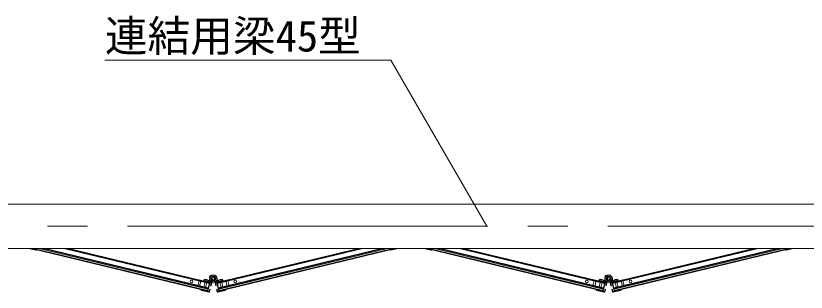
# Model space of a CAD drawing. Units: millimetres, scale not verified. Extents: x -10075 to 10075, y -16938 to 16938.
# Drawn here: x -6517 to -4739, y 13789 to 14412 of the extents above; entities that cross this region are included whole.
import ezdxf
from ezdxf.enums import TextEntityAlignment as Align

# ---------------------------------------------------------------- set-up
doc = ezdxf.new("R2010")
doc.units = ezdxf.units.MM
doc.header["$LTSCALE"] = 90
doc.linetypes.add('CHAIN2', pattern=[12, 9, -1, 1, -1])
doc.linetypes.add('DASHED1', pattern=[1.8, 1.2, -0.6])
for name, color, linetype, lineweight in [('0-6_ﾎﾞﾙﾄ類', 134, 'Continuous', 18), ('1-6_通芯', 134, 'CHAIN2', 18), ('1-9_標準ﾊﾟﾈﾙ', 134, 'Continuous', 18), ('1-B_文字', 134, 'Continuous', 18), ('2-2_連結用梁45', 134, 'Continuous', 18)]:
    doc.layers.add(name, color=color, linetype=linetype, lineweight=lineweight)
doc.styles.add('ＭＳ ゴシック', font='')
doc.styles.get('ＭＳ ゴシック').set_extended_font_data('MS Gothic')

msp = doc.modelspace()

# ---------------------------------------------------------------- linework, layer by layer
at = {"layer": '0-6_ﾎﾞﾙﾄ類'}
for p, q in [((-6075.05, 13814.21), (-6077.93, 13819.21)), ((-6069.28, 13824.21), (-6066.39, 13819.21)), ((-6066.39, 13819.21), (-6069.28, 13814.21)), ((-5186.05, 13814.21), (-5188.93, 13819.21)), ((-5180.27, 13824.21), (-5177.39, 13819.21)), ((-5177.39, 13819.21), (-5180.27, 13814.21)), ((-6069.28, 13814.21), (-6075.05, 13814.21)), ((-5180.27, 13814.21), (-5186.05, 13814.21))]:
    msp.add_line(p, q, dxfattribs=at)
for points in [[(-6077.93, 13819.21), (-6075.05, 13824.21), (-6069.28, 13824.21)], [(-5188.93, 13819.21), (-5186.05, 13824.21), (-5180.27, 13824.21)]]:
    msp.add_lwpolyline(points, dxfattribs=at)
for centre, radius in [((-6072.17, 13819.21), 4.9), ((-6072.17, 13819.21), 3), ((-6072.17, 13819.21), 2.46), ((-5183.16, 13819.21), 4.9), ((-5183.16, 13819.21), 3), ((-5183.16, 13819.21), 2.46)]:
    msp.add_circle(centre, radius, dxfattribs=at)
at = {"layer": '1-6_通芯'}
msp.add_line((-8425.16, 13937.5), (2875.84, 13937.5), dxfattribs=at)
at = {"layer": '1-9_標準ﾊﾟﾈﾙ'}
for p, q in [((-6488.23, 13887.5), (-6471.29, 13883.39)), ((-6481.87, 13887.5), (-6469.47, 13884.49)), ((-6476.79, 13887.5), (-6085.09, 13792.44)), ((-6455.58, 13887.5), (-6453.19, 13886.92)), ((-6453.19, 13886.92), (-6453.55, 13885.46)), ((-6450.5, 13887.5), (-6083.63, 13798.47)), ((-6408.52, 13887.5), (-6081.29, 13808.09)), ((-5735.81, 13887.5), (-6063.03, 13808.09)), ((-5693.82, 13887.5), (-6060.69, 13798.47)), ((-5667.53, 13887.5), (-6059.23, 13792.44)), ((-5688.74, 13887.5), (-5691.13, 13886.92)), ((-5691.13, 13886.92), (-5690.77, 13885.46)), ((-5662.45, 13887.5), (-5674.85, 13884.49)), ((-5656.09, 13887.5), (-5673.03, 13883.39)), ((-5599.23, 13887.5), (-5582.29, 13883.39)), ((-5592.87, 13887.5), (-5580.48, 13884.49)), ((-5587.78, 13887.5), (-5196.09, 13792.44)), ((-5566.58, 13887.5), (-5564.2, 13886.92)), ((-5564.2, 13886.92), (-5564.55, 13885.46)), ((-5561.5, 13887.5), (-5194.63, 13798.47)), ((-5519.52, 13887.5), (-5192.29, 13808.09)), ((-4846.81, 13887.5), (-5174.03, 13808.09)), ((-4804.83, 13887.5), (-5171.7, 13798.47)), ((-4778.54, 13887.5), (-5170.23, 13792.44)), ((-4799.74, 13887.5), (-4802.13, 13886.92)), ((-4802.13, 13886.92), (-4801.78, 13885.46)), ((-4773.45, 13887.5), (-4785.85, 13884.49)), ((-4767.09, 13887.5), (-4784.04, 13883.39)), ((-6456.47, 13886.17), (-6453.55, 13885.46)), ((-5687.87, 13886.17), (-5690.77, 13885.46)), ((-5567.46, 13886.17), (-5564.55, 13885.46)), ((-4798.86, 13886.17), (-4801.78, 13885.46)), ((-6105.3, 13815.15), (-6105.07, 13816.12)), ((-6081.01, 13809.25), (-6105.3, 13815.15)), ((-6104.47, 13816.49), (-6076.29, 13809.65)), ((-6079.12, 13826.01), (-6080.84, 13823.55)), ((-6080.72, 13822.86), (-6080.05, 13822.39)), ((-6080.66, 13819.21), (-6080.66, 13814.83)), ((-6077.72, 13825.64), (-6078.42, 13826.13)), ((-6039.85, 13816.49), (-6068.04, 13809.65)), ((-6063.66, 13819.21), (-6063.66, 13814.83)), ((-6063.31, 13809.25), (-6039.02, 13815.15)), ((-6062.03, 13815.23), (-6061.56, 13813.28)), ((-6039.02, 13815.15), (-6039.25, 13816.12)), ((-5216.3, 13815.15), (-5216.07, 13816.12)), ((-5192.01, 13809.25), (-5216.3, 13815.15)), ((-5215.46, 13816.49), (-5187.28, 13809.65)), ((-5190.12, 13826.01), (-5191.84, 13823.55)), ((-5191.72, 13822.86), (-5191.05, 13822.39)), ((-5191.66, 13819.21), (-5191.66, 13814.83)), ((-5188.72, 13825.64), (-5189.43, 13826.13)), ((-5150.85, 13816.49), (-5179.04, 13809.65)), ((-5174.66, 13819.21), (-5174.66, 13814.83)), ((-5174.32, 13809.25), (-5150.02, 13815.15)), ((-5173.04, 13815.23), (-5172.56, 13813.28)), ((-5150.02, 13815.15), (-5150.25, 13816.12)), ((-6113.06, 13804.38), (-6113.42, 13802.92)), ((-6110.5, 13802.21), (-6113.42, 13802.92)), ((-6083.91, 13797.3), (-6113.06, 13804.38)), ((-6100.79, 13799.85), (-6101.15, 13800.46)), ((-6084.26, 13795.84), (-6100.79, 13799.85)), ((-6081.01, 13809.25), (-6083.91, 13797.3)), ((-6078.36, 13803.21), (-6077.39, 13802.98)), ((-6075.92, 13809.04), (-6077.39, 13802.98)), ((-6068.4, 13809.04), (-6066.94, 13802.98)), ((-6065.96, 13803.21), (-6066.94, 13802.98)), ((-6063.31, 13809.25), (-6060.41, 13797.3)), ((-6060.41, 13797.3), (-6031.26, 13804.38)), ((-6060.06, 13795.84), (-6043.54, 13799.85)), ((-6043.54, 13799.85), (-6043.17, 13800.46)), ((-6033.82, 13802.21), (-6030.9, 13802.92)), ((-6031.26, 13804.38), (-6030.9, 13802.92)), ((-5224.07, 13804.38), (-5224.42, 13802.92)), ((-5221.5, 13802.21), (-5224.42, 13802.92)), ((-5194.91, 13797.3), (-5224.07, 13804.38)), ((-5211.78, 13799.85), (-5212.15, 13800.46)), ((-5195.27, 13795.84), (-5211.78, 13799.85)), ((-5192.01, 13809.25), (-5194.91, 13797.3)), ((-5189.36, 13803.21), (-5188.39, 13802.98)), ((-5186.92, 13809.04), (-5188.39, 13802.98)), ((-5179.41, 13809.04), (-5177.93, 13802.98)), ((-5176.96, 13803.21), (-5177.93, 13802.98)), ((-5174.32, 13809.25), (-5171.41, 13797.3)), ((-5171.41, 13797.3), (-5142.26, 13804.38)), ((-5171.06, 13795.84), (-5154.53, 13799.85)), ((-5154.53, 13799.85), (-5154.16, 13800.46)), ((-5144.82, 13802.21), (-5141.91, 13802.92)), ((-5142.26, 13804.38), (-5141.91, 13802.92)), ((-6085.38, 13791.28), (-6099.7, 13794.75)), ((-6081.35, 13788.76), (-6098.61, 13792.94)), ((-6084.26, 13795.84), (-6085.38, 13791.28)), ((-6079.27, 13795.2), (-6080.75, 13789.12)), ((-6080.25, 13795.43), (-6079.27, 13795.2)), ((-6064.07, 13795.43), (-6065.05, 13795.2)), ((-6065.05, 13795.2), (-6063.57, 13789.12)), ((-6062.97, 13788.76), (-6045.72, 13792.94)), ((-6060.06, 13795.84), (-6058.95, 13791.28)), ((-6058.95, 13791.28), (-6044.62, 13794.75)), ((-5196.38, 13791.28), (-5210.7, 13794.75)), ((-5192.35, 13788.76), (-5209.61, 13792.94)), ((-5195.27, 13795.84), (-5196.38, 13791.28)), ((-5190.27, 13795.2), (-5191.75, 13789.12)), ((-5191.24, 13795.43), (-5190.27, 13795.2)), ((-5175.07, 13795.43), (-5176.04, 13795.2)), ((-5176.04, 13795.2), (-5174.57, 13789.12)), ((-5173.97, 13788.76), (-5156.72, 13792.94)), ((-5171.06, 13795.84), (-5169.95, 13791.28)), ((-5169.95, 13791.28), (-5155.61, 13794.75))]:
    msp.add_line(p, q, dxfattribs=at)
at = {"layer": '1-9_標準ﾊﾟﾈﾙ', "linetype": 'DASHED1'}
for p, q in [((-6459.12, 13887.5), (-6459.16, 13887.34)), ((-5685.2, 13887.5), (-5685.16, 13887.34)), ((-5570.12, 13887.5), (-5570.16, 13887.34)), ((-4796.2, 13887.5), (-4796.16, 13887.34)), ((-6107.33, 13802.99), (-6107.57, 13802.01)), ((-6104.43, 13814.94), (-6107.33, 13802.99)), ((-6103.25, 13802), (-6103.49, 13801.02)), ((-6100.35, 13813.95), (-6103.25, 13802)), ((-6090.82, 13811.63), (-6093.73, 13799.68)), ((-6090.47, 13813.09), (-6090.82, 13811.63)), ((-6086.74, 13810.64), (-6089.64, 13798.69)), ((-6086.39, 13812.1), (-6086.74, 13810.64)), ((-6057.94, 13812.1), (-6057.58, 13810.64)), ((-6057.58, 13810.64), (-6054.68, 13798.69)), ((-6053.85, 13813.09), (-6053.5, 13811.63)), ((-6053.5, 13811.63), (-6050.59, 13799.68)), ((-6043.98, 13813.95), (-6041.07, 13802)), ((-6041.07, 13802), (-6040.84, 13801.02)), ((-6039.89, 13814.94), (-6036.99, 13802.99)), ((-6036.99, 13802.99), (-6036.76, 13802.01)), ((-5218.34, 13802.99), (-5218.57, 13802.01)), ((-5215.43, 13814.94), (-5218.34, 13802.99)), ((-5214.25, 13802), (-5214.48, 13801.02)), ((-5211.35, 13813.95), (-5214.25, 13802)), ((-5201.83, 13811.63), (-5204.73, 13799.68)), ((-5201.47, 13813.09), (-5201.83, 13811.63)), ((-5197.74, 13810.64), (-5200.64, 13798.69)), ((-5197.39, 13812.1), (-5197.74, 13810.64)), ((-5168.93, 13812.1), (-5168.57, 13810.64)), ((-5168.57, 13810.64), (-5165.68, 13798.69)), ((-5164.85, 13813.09), (-5164.5, 13811.63)), ((-5164.5, 13811.63), (-5161.6, 13799.68)), ((-5154.98, 13813.95), (-5152.07, 13802)), ((-5152.07, 13802), (-5151.83, 13801.02)), ((-5150.89, 13814.94), (-5147.99, 13802.99)), ((-5147.99, 13802.99), (-5147.76, 13802.01))]:
    msp.add_line(p, q, dxfattribs=at)
at = {"layer": '1-9_標準ﾊﾟﾈﾙ'}
for points in [[(-6481.87, 13887.5), (-6085.38, 13791.28), (-6080.72, 13810.42), (-6398.34, 13887.5)], [(-6476.79, 13887.5), (-6085.09, 13792.44), (-6084.39, 13795.35), (-6464.06, 13887.5)], [(-6456.47, 13886.17), (-6456.83, 13886.78), (-6459.82, 13887.5)], [(-6455.58, 13887.5), (-6083.91, 13797.3), (-6081.01, 13809.25), (-6403.43, 13887.5)], [(-5662.45, 13887.5), (-6058.95, 13791.28), (-6063.6, 13810.42), (-5745.98, 13887.5)], [(-5688.74, 13887.5), (-6060.41, 13797.3), (-6063.31, 13809.25), (-5740.89, 13887.5)], [(-5667.53, 13887.5), (-6059.23, 13792.44), (-6059.94, 13795.35), (-5680.26, 13887.5)], [(-5687.87, 13886.17), (-5687.5, 13886.78), (-5684.5, 13887.5)], [(-5592.87, 13887.5), (-5196.38, 13791.28), (-5191.73, 13810.42), (-5509.34, 13887.5)], [(-5587.78, 13887.5), (-5196.09, 13792.44), (-5195.39, 13795.35), (-5575.07, 13887.5)], [(-5567.46, 13886.17), (-5567.83, 13886.78), (-5570.82, 13887.5)], [(-5566.58, 13887.5), (-5194.91, 13797.3), (-5192.01, 13809.25), (-5514.43, 13887.5)], [(-4773.45, 13887.5), (-5169.95, 13791.28), (-5174.6, 13810.42), (-4856.98, 13887.5)], [(-4799.74, 13887.5), (-5171.41, 13797.3), (-5174.32, 13809.25), (-4851.89, 13887.5)], [(-4778.54, 13887.5), (-5170.23, 13792.44), (-5170.94, 13795.35), (-4791.26, 13887.5)], [(-4798.86, 13886.17), (-4798.49, 13886.78), (-4795.5, 13887.5)], [(-6079.22, 13814.48), (-6092.97, 13817.82), (-6093.45, 13815.87), (-6076.05, 13811.65)], [(-6065.1, 13814.48), (-6051.35, 13817.82), (-6050.87, 13815.87), (-6068.27, 13811.65)], [(-5190.23, 13814.48), (-5203.98, 13817.82), (-5204.45, 13815.87), (-5187.06, 13811.65)], [(-5176.1, 13814.48), (-5162.35, 13817.82), (-5161.88, 13815.87), (-5179.27, 13811.65)], [(-6110.5, 13802.21), (-6109.9, 13802.58), (-6101.15, 13800.46)], [(-6080.25, 13795.43), (-6081.49, 13790.33), (-6084.4, 13791.04), (-6080.04, 13809.02), (-6077.12, 13808.31), (-6078.36, 13803.21)], [(-6064.07, 13795.43), (-6062.83, 13790.33), (-6059.92, 13791.04), (-6064.28, 13809.02), (-6067.2, 13808.31), (-6065.96, 13803.21)], [(-6033.82, 13802.21), (-6034.42, 13802.58), (-6043.17, 13800.46)], [(-5221.5, 13802.21), (-5220.9, 13802.58), (-5212.15, 13800.46)], [(-5191.24, 13795.43), (-5192.49, 13790.33), (-5195.4, 13791.04), (-5191.04, 13809.02), (-5188.12, 13808.31), (-5189.36, 13803.21)], [(-5175.07, 13795.43), (-5173.84, 13790.33), (-5170.92, 13791.04), (-5175.29, 13809.02), (-5178.19, 13808.31), (-5176.96, 13803.21)], [(-5144.82, 13802.21), (-5145.43, 13802.58), (-5154.16, 13800.46)]]:
    msp.add_lwpolyline(points, dxfattribs=at)
for points in [[(-6077.9, 13812.1), (-6093.45, 13815.87), (-6093.92, 13813.93), (-6078.37, 13810.16)], [(-6050.87, 13815.87), (-6066.42, 13812.1), (-6065.95, 13810.16), (-6050.4, 13813.93)], [(-5188.9, 13812.1), (-5204.45, 13815.87), (-5204.93, 13813.93), (-5189.37, 13810.16)], [(-5161.88, 13815.87), (-5177.42, 13812.1), (-5176.95, 13810.16), (-5161.4, 13813.93)]]:
    msp.add_lwpolyline(points, close=True, dxfattribs=at)
for centre, radius in [((-6121.33, 13812.71), 3), ((-6072.17, 13819.21), 8.5), ((-6072.17, 13819.21), 8), ((-6022.99, 13812.71), 3), ((-5232.33, 13812.71), 3), ((-5183.16, 13819.21), 8.5), ((-5183.16, 13819.21), 8), ((-5133.99, 13812.71), 3)]:
    msp.add_circle(centre, radius, dxfattribs=at)
for centre, radius, start, end in [((-6459.44, 13895.13), 8.5, 243.741, 284.431), ((-5684.89, 13895.13), 8.5, 255.569, 296.259), ((-5570.43, 13895.13), 8.5, 243.741, 284.431), ((-4795.89, 13895.13), 8.5, 255.569, 296.259), ((-6470.93, 13884.85), 1.5, 256.35888, 346.35888), ((-5673.39, 13884.85), 1.5, 193.64112, 283.64112), ((-5581.94, 13884.85), 1.5, 256.35888, 346.35888), ((-4784.39, 13884.85), 1.5, 193.64112, 283.64112), ((-6104.58, 13816), 0.504, 76.35888, 166.35888), ((-6089.26, 13809.19), 8.5, 48.286, 104.431), ((-6080.43, 13823.26), 0.504, 145, 235), ((-6078.71, 13825.72), 0.504, 55, 145), ((-6055.06, 13809.19), 8.5, 75.569, 131.714), ((-6039.74, 13816), 0.504, 13.64112, 103.64112), ((-5215.58, 13816), 0.504, 76.35888, 166.35888), ((-5200.25, 13809.19), 8.5, 48.286, 104.431), ((-5191.43, 13823.26), 0.504, 145, 235), ((-5189.71, 13825.72), 0.504, 55, 145), ((-5166.06, 13809.19), 8.5, 75.569, 131.714), ((-5150.74, 13816), 0.504, 13.64112, 103.64112), ((-6103.76, 13808.81), 8.5, 228.286, 284.431), ((-6076.4, 13809.17), 0.504, 346.35888, 76.35888), ((-6067.92, 13809.17), 0.504, 103.64112, 193.64112), ((-6040.57, 13808.81), 8.5, 255.569, 311.714), ((-5214.76, 13808.81), 8.5, 228.286, 284.431), ((-5187.4, 13809.17), 0.504, 346.35888, 76.35888), ((-5178.92, 13809.17), 0.504, 103.64112, 193.64112), ((-5151.56, 13808.81), 8.5, 255.569, 311.714), ((-6098.25, 13794.4), 1.5, 166.35888, 256.35888), ((-6081.24, 13789.24), 0.504, 256.35888, 346.35888), ((-6063.08, 13789.24), 0.504, 193.64112, 283.64112), ((-6046.07, 13794.4), 1.5, 283.64112, 13.64112), ((-5209.25, 13794.4), 1.5, 166.35888, 256.35888), ((-5192.23, 13789.24), 0.504, 256.35888, 346.35888), ((-5174.08, 13789.24), 0.504, 193.64112, 283.64112), ((-5157.07, 13794.4), 1.5, 283.64112, 13.64112)]:
    msp.add_arc(centre, radius, start, end, dxfattribs=at)
at = {"layer": '1-B_文字'}
msp.add_line((-6316.28, 14311.82), (-5673.73, 14311.82), dxfattribs=at)
msp.add_lwpolyline([(-5457.05, 13937.5), (-5673.16, 14311.82), (-5673.52, 14311.82)], dxfattribs=at)
at = {"layer": '2-2_連結用梁45'}
msp.add_lwpolyline([(-3831.16, 13887.5), (-8425.16, 13887.5), (-8425.16, 13987.5), (-3831.16, 13987.5)], close=True, dxfattribs=at)

# ---------------------------------------------------------------- texts
at = {"layer": '1-B_文字', "style": 'ＭＳ ゴシック'}
msp.add_text('連結用梁45型', height=70.38, dxfattribs=at).set_placement((-6316.28, 14309.86), align=Align.BOTTOM_LEFT)

doc.saveas('drawing.dxf')
